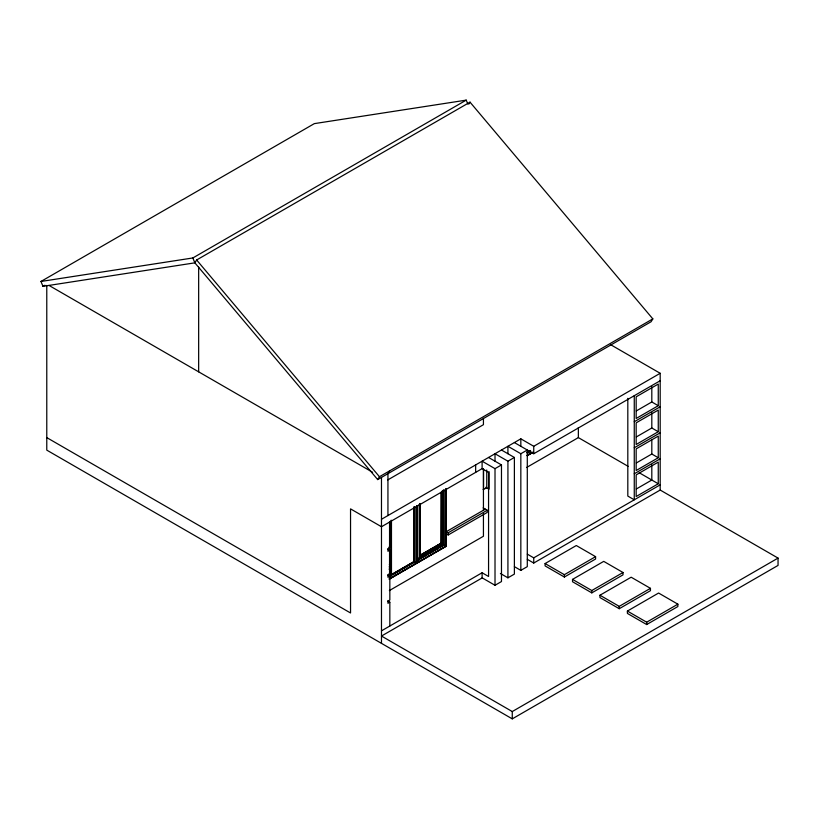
<?xml version="1.0" encoding="UTF-8"?>
<svg xmlns="http://www.w3.org/2000/svg" width="819" height="819" viewBox="0 0 819 819"><rect width="100%" height="100%" fill="white"/><g stroke="black" fill="none" stroke-linecap="round" stroke-linejoin="round"><path stroke-width="1.23" d="M390.223 576.494L390.622 575.501M418.98 558.159L420.167 556.121L420.167 503.726M417.946 560.493L418.468 559.572M391.001 574.836L414.086 561.517L417.066 563.144L419.185 559.459L419.185 504.453M40.95 281.47L192.834 257.965L194.861 262.838L377.692 479.586L651.074 321.744L652.835 318.888L470.014 102.15L196.632 259.981L194.861 262.838L42.987 286.343L40.95 281.47L314.332 123.628L466.216 100.133L467.844 104.033M468.837 104.054L470.014 102.15M377.692 479.586L379.453 476.73L652.835 318.888M389.711 470.812L387.94 473.669L387.94 515.561M42.987 286.343L44.881 285.247M192.834 257.965L466.216 100.133M387.776 479.924L483.435 424.692L483.435 418.345M381.48 519.287L520.833 438.83L533.742 446.283L660.186 373.29L660.186 490.049L533.742 563.042L527.293 559.316M381.48 630.845L482.104 572.757L488.564 576.484L488.564 472.379L482.104 468.652L381.48 526.74L350.542 508.875L350.542 612.981L46.775 437.612M482.104 468.652L482.104 461.199L495.014 468.652L501.474 464.926L501.474 581.551L495.014 585.278L482.104 577.825M495.014 461.199L495.014 453.736L507.923 461.199L514.383 457.463L514.383 574.099L507.923 577.825L500.389 573.474M507.923 453.736L507.923 446.283L520.833 453.736L527.293 450.01L527.293 566.646L520.833 570.372L514.383 566.646M526.75 452.436L530.006 450.552M526.607 452.712L530.364 450.696M527.805 452.457L530.016 451.177M527.508 453.081L530.763 451.197M526.73 455.528L532.237 452.354M527.497 455.19L531.848 452.753M527.385 455.425L532.8 452.303M527.252 455.681L532.954 452.395M514.383 442.557L533.742 453.736L660.186 380.743M483.149 489.506L486.752 487.858L486.752 470.014M526.525 467.526L578.357 437.612L628.122 466.339M389.834 626.023L389.834 602.19L387.94 603.296L387.94 601.095L389.834 599.999L389.834 576.177L387.94 577.272L387.94 575.081L389.834 573.986L389.834 550.153L387.94 551.248L387.94 549.058L389.834 547.962L389.834 521.918M636.343 410.903L651.811 401.975L658.261 405.702L658.261 384.06L636.168 396.816L636.168 418.458L658.261 405.702M634.264 421.744L660.165 406.797M485.329 509.142L446.304 531.674L448.198 532.77L487.233 510.237L487.233 512.428L448.198 534.961L446.304 533.865M389.066 566.912L391.247 565.653L391.247 567.843L389.066 569.103M441.318 543.171L419.697 555.497L441.185 543.089L443.724 544.563L418.386 559.182M420.403 555.528L428.061 551.105M430.251 549.846L441.185 543.529M420.536 555.599L428.194 551.187M430.384 549.918L432.565 548.658M435.851 546.764L438.032 545.505M441.318 543.611L441.697 491.615M441.953 543.54L420.167 556.121L419.83 555.579L419.83 503.48M420.106 557.473L424.611 554.852M426.781 553.593L428.951 552.344M432.217 550.46L434.387 549.201M436.527 547.993L438.738 546.693M440.909 545.444L443.079 544.185L443.079 490.591M420.055 557.565L423.433 555.702M436.558 548.044L438.83 546.816M418.427 558.814L443.427 544.379M418.724 558.834L443.591 544.481M446.304 488.738L446.304 546.263L389.342 579.146L391.472 575.46L391.134 574.918L414.219 561.588L414.742 562.029M392.772 574.262L414.465 561.732L414.465 507.34M419.441 558.865L427.19 554.391M429.402 553.112L437.141 548.638M439.353 547.368L442.68 545.444M392.925 574.324L396.171 572.45M398.341 571.201L400.511 569.942M402.682 568.693L405.927 566.82M408.097 565.56L410.268 564.311M412.438 563.062L414.598 561.814L414.598 507.422M419.574 558.937L421.785 557.657M424.007 556.377L427.323 554.463M429.535 553.194L432.852 551.269M435.063 549.999L437.274 548.72M439.486 547.44L442.813 545.526M414.854 506.951L414.854 561.957L391.472 575.46L391.472 520.454M389.342 578.798L416.687 563.011M389.189 579.053L446.15 546.171L446.15 488.779M636.343 436.926L651.811 427.989L658.261 431.715L658.261 410.084L636.168 422.839L636.168 444.482L658.261 431.715M634.264 447.768L660.165 432.821M389.342 590.581L483.435 536.25L483.435 513.677M636.343 462.95L651.811 454.013L658.261 457.739L658.261 436.107L636.168 448.863L636.168 470.505L658.261 457.739M634.264 473.791L660.165 458.835M636.343 488.963L651.811 480.036L651.811 464.762M658.261 483.763L636.168 496.519L636.168 474.887L658.261 462.131L658.261 483.763L639.178 472.717M527.293 554.125L533.742 557.852L660.186 484.848M545.085 563.554L576.3 545.536L595.587 556.664L595.587 559.019L564.373 577.037L545.085 565.898L545.085 563.554L564.373 574.682L595.587 556.664M572.522 579.391L603.726 561.373L623.013 572.501L623.013 574.856L591.809 592.874L572.522 581.736L572.522 579.391L591.809 590.519L623.013 572.501M599.948 595.229L631.162 577.211L650.45 588.339L650.45 590.694L619.236 608.712L599.948 597.573L599.948 595.229L619.236 606.357L650.45 588.339M627.385 611.066L658.589 593.038L677.876 604.176L677.876 606.531L646.672 624.549L627.385 613.411L627.385 611.066L646.672 622.194L677.876 604.176M482.104 572.757L482.104 577.948L381.48 636.046L512.264 711.547L778.05 558.097L778.05 565.417L512.264 718.867L46.775 450.133L46.775 285.432M441.185 543.611L441.953 543.888L441.953 491.144M610.421 344.564L660.186 373.29M660.186 490.049L778.05 558.097M501.474 450.01L514.383 457.473M488.564 457.463L501.474 464.926M485.81 487.315L489.035 489.178L489.035 471.621M483.149 507.872L487.233 510.237M48.976 285.421L372.645 472.287M443.396 544.584L446.304 546.263M387.684 548.914L389.834 550.153M389.342 564.557L391.247 565.653M387.684 574.928L389.834 576.177M387.684 600.951L389.834 602.19M196.632 259.981L379.453 476.73M418.857 558.916L419.185 559.459L444.174 545.034L444.174 490.028M651.811 386.701L651.811 401.975M651.811 412.725L651.811 427.989M651.811 440.018L651.811 454.013M646.672 622.194L646.672 624.549M634.264 395.7L634.264 499.805L627.815 496.079L627.815 398.321M619.236 606.357L619.236 608.712M591.809 590.519L591.809 592.874M578.357 427.569L578.357 437.612M564.373 574.682L564.373 577.037M533.742 446.283L533.742 453.736M533.742 557.852L533.742 563.042M520.833 438.83L520.833 446.283M520.833 453.736L520.833 570.372M512.264 711.547L512.264 718.867M507.923 461.199L507.923 577.825M495.014 468.652L495.014 585.278M483.527 469.328L483.527 489.721M483.435 468.673L483.435 510.237M475.655 464.926L475.655 472.379M448.198 532.77L448.198 534.961M445.997 488.974L446.058 546.119M445.905 489.219L445.905 546.038L417.127 562.827L417.127 505.722M443.396 489.875L443.529 544.666M441.564 491.543L441.564 543.396M441.369 492.414L441.369 543.867M441.185 492.27L441.318 543.693M417.066 505.681L416.984 563.185M416.912 505.661L416.83 563.093L416.687 505.907M416.595 506.142L416.595 562.96M414.219 506.879L414.24 561.865M414.086 506.797L414.086 561.517M391.134 520.208L391.134 574.918M389.557 521.744L389.557 565.939M389.557 568.468L389.557 578.572M389.342 546.877L389.342 549.805M389.342 573.72L389.342 576.668M389.189 547.174L389.189 549.723M389.189 573.955L389.189 576.504M381.48 477.395L381.48 643.365M198.659 267.045L198.659 371.836"/></g></svg>
